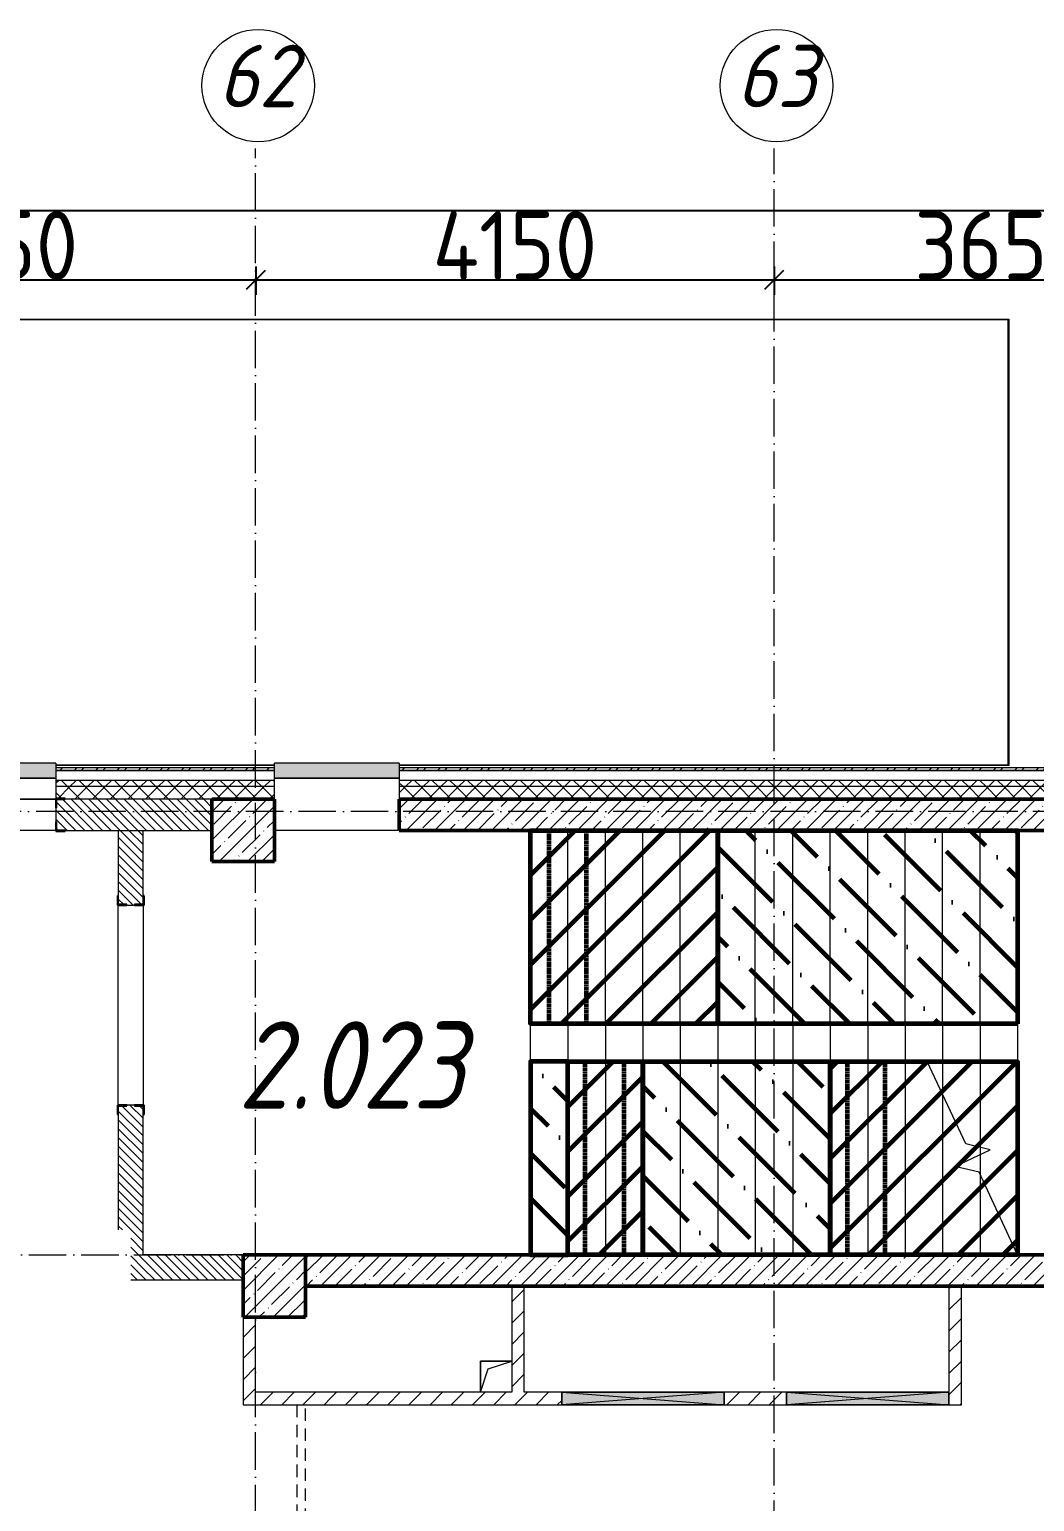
# Model space of a CAD drawing. Header units: millimetres. Extents: x -136833 to 49383, y -8033 to 344618.
# Drawn here: x -39896 to -31848, y 325852 to 337642 of the extents above; entities that cross this region are included whole.
import ezdxf

# ---------------------------------------------------------------- set-up
doc = ezdxf.new("R2010")
doc.units = ezdxf.units.MM
for name, pattern in [('200_ШТРИХ_ш1п0_6_', [160, 100, -60]), ('50_200_ШТРИХ_1Т_ш5_п1_п1_', [700, 500, -100, 0, -100]), ('Штрих', [635, 317.5, -317.5])]:
    doc.linetypes.add(name, pattern=pattern)
for name, color, linetype, lineweight in [('1) Резка', 210, 'Штрих', 60), ('2) Бетон демонтаж', 1, 'Continuous', 60), ('3) бетон монтаж', 5, 'Continuous', 60), ('A-____-____-DIMS', 7, 'Continuous', 9), ('A-DETL-____-OTLN-3', 7, '200_ШТРИХ_ш1п0_6_', 9), ('A-DETL-GENF-OTLN', 7, 'Continuous', 9), ('A-FLOR-____-OTLN', 7, 'Continuous', 9), ('A-GENM-____-MCUT', 7, 'Continuous', 25), ('A-GENM-____-OTLN', 7, 'Continuous', 9), ('A-GENM-____-OTLN-1', 7, 'Continuous', 25), ('A-GLAZ-____-OTLN', 7, 'Continuous', 9), ('A-WALL-____-MCUT', 7, 'Continuous', 13), ('A-WALL-____-MCUT-1', 7, 'Continuous', 9), ('A-WALL-____-MCUT-2', 7, 'Continuous', 50), ('A-WALL-____-OTLN', 7, 'Continuous', 9), ('A-WALL-____-PATT-1', 7, 'Continuous', 9), ('A-WALL-FNSH-MCUT-1', 7, 'Continuous', 9), ('I-WALL-____-OTLN', 7, 'Continuous', 9), ('S-COLS-____-MCUT', 7, 'Continuous', 50), ('S-COLS-____-OTLN', 7, 'Continuous', 9), ('S-GRID-____-IDEN', 7, 'Continuous', 9), ('S-GRID-____-OTLN-1', 7, '50_200_ШТРИХ_1Т_ш5_п1_п1_', 9), ('S-STRS-____-MBND', 7, 'Continuous', 9), ('S-STRS-____-OTLN-1', 7, 'Continuous', 9), ('Марки помещений', 7, 'Continuous', 9)]:
    doc.layers.add(name, color=color, linetype=linetype, lineweight=lineweight)
doc.layers.add('A-GLAZ-____-OTLN-1', color=7, linetype='Continuous', lineweight=9, true_color=0xc0c0c0)
doc.styles.add('ISOCPEUR_I_2', font='isocpeui.ttf', dxfattribs={"width": 0.85, "height": 2.3})
doc.styles.add('ISOCPEUR_I_9', font='isocpeui.ttf', dxfattribs={"width": 0.9, "height": 250})
doc.styles.add('СПДС', font='isocpeur.ttf', dxfattribs={"width": 0.9})
doc.dimstyles.new('ISO-2_5_0_9К_БОЛЬШОЙ_ОСИ', dxfattribs={"dimscale": 304.8, "dimtxt": 248.995294, "dimasz": 0.492126, "dimexe": 0.393701, "dimexo": 0, "dimgap": 0, "dimtad": 1, "dimdec": 0, "dimzin": 0, "dimdsep": 46, "dimtxsty": 'ISOCPEUR_I_9', "dimblk1": 'OBLIQUE', "dimblk2": 'OBLIQUE', "dimsah": 1, "dimcen": 0.09, "dimdle": 0.393701, "dimazin": 0, "dimtfac": 1, "dimtdec": 4, "dimtix": 1, "dimtmove": 0, "dimatfit": 3, "dimfxl": 1, "dimtvp": 1, "dimtolj": 1, "dimtzin": 0, "dimarcsym": 2})
doc.dimstyles.new('ISO-2_5_0_9К_БОЛЬШОЙ_ОСИ_2', dxfattribs={"dimscale": 304.8, "dimtxt": 248.995294, "dimasz": 0.492126, "dimexe": 0.393701, "dimexo": 0, "dimgap": 0, "dimtad": 1, "dimdec": 0, "dimzin": 0, "dimdsep": 46, "dimtxsty": 'ISOCPEUR_I_9', "dimblk1": 'OBLIQUE', "dimblk2": 'OBLIQUE', "dimsah": 1, "dimcen": 0.09, "dimdle": 0.393701, "dimazin": 0, "dimtfac": 1, "dimtdec": 4, "dimtix": 1, "dimtmove": 2, "dimatfit": 3, "dimfxl": 1, "dimtvp": 1, "dimtolj": 1, "dimtzin": 0, "dimarcsym": 2})
pattern_1 = [(135, (-131434.413, 245796.486), (-35.35534, -35.35534), [])]
pattern_2 = [(45, (-131434.41, 245796.49), (-70.71068, 70.71068), []), (135, (-131434.41, 245796.49), (-70.71068, -70.71068), [])]
pattern_3 = [(45, (-131434.41, 245796.49), (-84.85281, 84.85281), [])]
pattern_4 = [(45, (-131434.41, 245796.49), (-114.04925, 114.04925), []), (45, (-131320.36, 245796.49), (-114.04925, 114.04925), [201.612, -40.322, 3.353, -36.97])]

# ---------------------------------------------------------------- blocks, each defined once
blk = doc.blocks.new('BSC_Колонна _Прямоугольная - 500х500-V103-АР1_План отверстий 2 этажа в осях 1-64_Ю-ЯЯ')
at = {"layer": 'S-COLS-____-OTLN'}
h = blk.add_hatch(dxfattribs=at)
h.set_pattern_fill('FP_116', color=256, style=0, pattern_type=2)
h.set_pattern_definition([(135, (85431.04, -93250), (-114.04925, -114.04925), []), (135, (85431.04, -93135.95), (-114.04925, -114.04925), [201.613, -40.323, 3.353, -36.97])])
h.paths.add_polyline_path([(250, 250), (-250, 250), (-250, -250), (250, -250)], flags=0)
at = {"layer": 'S-COLS-____-MCUT'}
for p, q in [((250, 250), (-250, 250)), ((-250, 250), (-250, -250)), ((250, -250), (250, 250)), ((-250, -250), (250, -250))]:
    blk.add_line(p, q, dxfattribs=at)
blk = doc.blocks.new('BSC_Колонна _Прямоугольная - 500х500-V148-АР1_План отверстий 2 этажа в осях 1-64_Ю-ЯЯ')
at = {"layer": 'S-COLS-____-OTLN'}
h = blk.add_hatch(dxfattribs=at)
h.set_pattern_fill('FP_162', color=256, style=0, pattern_type=2)
h.set_pattern_definition([(135, (81781.04, -93500), (-114.04925, -114.04925), []), (135, (81781.04, -93385.95), (-114.04925, -114.04925), [201.613, -40.323, 3.353, -36.97])])
h.paths.add_polyline_path([(250, 250), (-250, 250), (-250, -250), (250, -250)], flags=0)
at = {"layer": 'S-COLS-____-MCUT'}
for p, q in [((250, 250), (-250, 250)), ((-250, 250), (-250, -250)), ((250, -250), (250, 250)), ((-250, -250), (250, -250))]:
    blk.add_line(p, q, dxfattribs=at)
blk = doc.blocks.new('Фахверк_СКБ_Уголок - 250_2700-27497298-АР1_План отверстий 2 этажа в осях 1-64_Ю-ЯЯ')
at = {"layer": 'A-GENM-____-MCUT'}
for p, q in [((200, 181), (125, 181)), ((125, 181), (125, 106)), ((131, 106), (131, 175)), ((131, 175), (200, 175)), ((200, 175), (200, 181)), ((125, 106), (131, 106)), ((131, -6), (125, -6)), ((125, -6), (125, -81)), ((125, -81), (200, -81)), ((131, -75), (131, -6)), ((200, -75), (131, -75)), ((200, -81), (200, -75))]:
    blk.add_line(p, q, dxfattribs=at)
blk = doc.blocks.new('Фахверк_СКБ_Уголок - 200_3960-28268576-АР1_План отверстий 2 этажа в осях 1-64_Ю-ЯЯ')
at = {"layer": 'A-GENM-____-MCUT'}
for p, q in [((200, 156), (125, 156)), ((125, 156), (125, 81)), ((131, 81), (131, 150)), ((131, 150), (200, 150)), ((200, 150), (200, 156)), ((125, 81), (131, 81)), ((131, 19), (125, 19)), ((125, 19), (125, -56)), ((131, -50), (131, 19)), ((125, -56), (200, -56)), ((200, -50), (131, -50)), ((200, -56), (200, -50))]:
    blk.add_line(p, q, dxfattribs=at)
blk = doc.blocks.new('154_Стойка_СКБ_Уголок - СМ-2180_200-28268025-АР1_План отверстий 2 этажа в осях 1-64_Ю-ЯЯ')
at = {"layer": 'A-GENM-____-MCUT'}
for p, q in [((125, 156), (125, 81)), ((200, 156), (125, 156)), ((131, 81), (131, 150)), ((131, 150), (200, 150)), ((200, 150), (200, 156)), ((125, 81), (131, 81)), ((131, 19), (125, 19)), ((125, 19), (125, -56)), ((131, -50), (131, 19)), ((125, -56), (200, -56)), ((200, -50), (131, -50)), ((200, -56), (200, -50))]:
    blk.add_line(p, q, dxfattribs=at)
blk = doc.blocks.new('AR_Отверстие прямоугольное _в плите_ - AR_Отверстие прямоугольное _в плите_-V183-АР1_План отверстий 2 этажа в осях 1-64_Ю-ЯЯ')
at = {"layer": 'A-GENM-____-OTLN'}
for p, q in [((125, 125), (-125, 125)), ((-125, 125), (-125, -125)), ((-63, 63), (125, 125)), ((-125, -125), (-63, 63))]:
    blk.add_line(p, q, dxfattribs=at)
blk = doc.blocks.new('Отлив_СКБ - Отлив витража_120_НВФ-31885689-АР1_План отверстий 2 этажа в осях 1-64_Ю-ЯЯ')
at = {"layer": 'A-GLAZ-____-OTLN-1'}
for points in [[(1800, 2), (1800, 120), (0, 120), (0, 2), (737, 2)], [(1800, 0), (1800, 2), (0, 2), (0, 0), (737, 0)]]:
    blk.add_hatch(color=256, dxfattribs=at).paths.add_polyline_path(points, flags=0)
at = {"layer": 'A-GLAZ-____-OTLN'}
for p, q in [((0, 83), (0, 120)), ((1800, 120), (0, 120)), ((1800, 120), (1800, 83)), ((0, 2), (1800, 2)), ((1800, 0), (0, 0))]:
    blk.add_line(p, q, dxfattribs=at)
blk = doc.blocks.new('Отлив_СКБ - Отлив витража_120_НВФ-31885289-АР1_План отверстий 2 этажа в осях 1-64_Ю-ЯЯ')
at = {"layer": 'A-GLAZ-____-OTLN-1'}
for points in [[(1000, 2), (1000, 120), (0, 120), (0, 2), (162, 2)], [(1000, 0), (1000, 2), (0, 2), (0, 0), (162, 0)]]:
    blk.add_hatch(color=256, dxfattribs=at).paths.add_polyline_path(points, flags=0)
at = {"layer": 'A-GLAZ-____-OTLN'}
for p, q in [((0, 83), (0, 120)), ((1000, 120), (0, 120)), ((1000, 120), (1000, 83)), ((0, 2), (1000, 2)), ((1000, 0), (0, 0))]:
    blk.add_line(p, q, dxfattribs=at)
blk = doc.blocks.new('AR_Отверстие прямоугольное _в стене__БезПР - AR_Отверстие прямоугольное _в стене__БезПР-36824044-АР1_План отверстий 2 этажа в осях 1-64_Ю-ЯЯ')
at = {"layer": 'A-GLAZ-____-OTLN'}
blk.add_hatch(color=256, dxfattribs=at).paths.add_polyline_path([(650, -50), (650, 50), (-650, 50), (-650, -50)], flags=0)
at = {"layer": 'A-DETL-GENF-OTLN'}
for p, q in [((-650, -50), (-650, 50)), ((-650, 50), (650, 50)), ((650, 50), (-650, -50)), ((-650, 50), (650, -50)), ((650, 50), (-650, 50)), ((-650, 50), (-650, -50)), ((650, 50), (650, -50)), ((650, -50), (650, 50)), ((650, -50), (-650, -50)), ((-650, -50), (650, -50))]:
    blk.add_line(p, q, dxfattribs=at)
blk = doc.blocks.new('Ось сетки - Круг_Ø6_00__ISO-2_5_0_9K_-25732049-АР1_План отверстий 3 этажа в осях 1-64_Ю-ЯЯ')
at = {"layer": 'S-GRID-____-IDEN'}
blk.add_circle((0, 0), 3, dxfattribs=at)
blk = doc.blocks.new('_Oblique')
at = {"color": 0, "linetype": 'ByBlock', "lineweight": -2}
blk.add_line((-0.5, -0.5), (0.5, 0.5), dxfattribs=at)
blk = doc.blocks.new('*D2010')
at = {"layer": 'A-____-____-DIMS', "color": 0, "lineweight": -2, "transparency": 16777216}
for p, q in [((372871, 3083), (372871, 2857)), ((377121, 3083), (377121, 2857)), ((372751, 2977), (377241, 2977))]:
    blk.add_line(p, q, dxfattribs=at)
at = {"layer": 'Defpoints', "color": 0, "transparency": 16777216}
for p in [(372871, 3083), (377121, 3083), (377121, 2977)]:
    blk.add_point(p, dxfattribs=at)
at = {"layer": 'A-____-____-DIMS', "color": 0, "lineweight": -2, "transparency": 16777216, "xscale": 150, "yscale": 150, "zscale": 150, "rotation": 180}
blk.add_blockref('_Oblique', (372871, 2977), dxfattribs=at)
at = {"layer": 'A-____-____-DIMS', "color": 0, "lineweight": -2, "transparency": 16777216, "xscale": 150, "yscale": 150, "zscale": 150}
blk.add_blockref('_Oblique', (377121, 2977), dxfattribs=at)
at = {"layer": 'A-____-____-DIMS', "color": 0, "transparency": 16777216, "insert": (374996, 3251), "char_height": 548.6, "attachment_point": 5, "style": 'СПДС'}
blk.add_mtext('\\A1;4250', dxfattribs=at)
blk = doc.blocks.new('*D2011')
at = {"layer": 'A-____-____-DIMS', "color": 0, "lineweight": -2, "transparency": 16777216}
for p, q in [((377121, 3083), (377121, 2857)), ((381271, 3083), (381271, 2857)), ((377001, 2977), (381391, 2977))]:
    blk.add_line(p, q, dxfattribs=at)
at = {"layer": 'Defpoints', "color": 0, "transparency": 16777216}
for p in [(377121, 3083), (381271, 3083), (381271, 2977)]:
    blk.add_point(p, dxfattribs=at)
at = {"layer": 'A-____-____-DIMS', "color": 0, "lineweight": -2, "transparency": 16777216, "xscale": 150, "yscale": 150, "zscale": 150, "rotation": 180}
blk.add_blockref('_Oblique', (377121, 2977), dxfattribs=at)
at = {"layer": 'A-____-____-DIMS', "color": 0, "lineweight": -2, "transparency": 16777216, "xscale": 150, "yscale": 150, "zscale": 150}
blk.add_blockref('_Oblique', (381271, 2977), dxfattribs=at)
at = {"layer": 'A-____-____-DIMS', "color": 0, "transparency": 16777216, "insert": (379196, 3251), "char_height": 548.6, "attachment_point": 5, "style": 'СПДС'}
blk.add_mtext('\\A1;4150', dxfattribs=at)
blk = doc.blocks.new('*D2012')
at = {"layer": 'A-____-____-DIMS', "color": 0, "lineweight": -2, "transparency": 16777216}
for p, q in [((381271, 3083), (381271, 2857)), ((384921, 3083), (384921, 2857)), ((381151, 2977), (385041, 2977))]:
    blk.add_line(p, q, dxfattribs=at)
at = {"layer": 'Defpoints', "color": 0, "transparency": 16777216}
for p in [(381271, 3083), (384921, 3083), (384921, 2977)]:
    blk.add_point(p, dxfattribs=at)
at = {"layer": 'A-____-____-DIMS', "color": 0, "lineweight": -2, "transparency": 16777216, "xscale": 150, "yscale": 150, "zscale": 150, "rotation": 180}
blk.add_blockref('_Oblique', (381271, 2977), dxfattribs=at)
at = {"layer": 'A-____-____-DIMS', "color": 0, "lineweight": -2, "transparency": 16777216, "xscale": 150, "yscale": 150, "zscale": 150}
blk.add_blockref('_Oblique', (384921, 2977), dxfattribs=at)
at = {"layer": 'A-____-____-DIMS', "color": 0, "transparency": 16777216, "insert": (383096, 3251), "char_height": 548.6, "attachment_point": 5, "style": 'СПДС'}
blk.add_mtext('\\A1;3650', dxfattribs=at)
blk = doc.blocks.new('*D2013')
at = {"layer": 'A-____-____-DIMS', "color": 0, "lineweight": -2, "transparency": 16777216}
for p, q in [((281421, 3635), (281421, 3409)), ((384921, 3635), (384921, 3409)), ((281301, 3529), (332155, 3529)), ((385041, 3529), (334032, 3529))]:
    blk.add_line(p, q, dxfattribs=at)
at = {"layer": 'Defpoints', "color": 0, "transparency": 16777216}
for p in [(281421, 3635), (384921, 3635), (384921, 3529)]:
    blk.add_point(p, dxfattribs=at)
at = {"layer": 'A-____-____-DIMS', "color": 0, "lineweight": -2, "transparency": 16777216, "xscale": 150, "yscale": 150, "zscale": 150, "rotation": 180}
blk.add_blockref('_Oblique', (281421, 3529), dxfattribs=at)
at = {"layer": 'A-____-____-DIMS', "color": 0, "lineweight": -2, "transparency": 16777216, "xscale": 150, "yscale": 150, "zscale": 150}
blk.add_blockref('_Oblique', (384921, 3529), dxfattribs=at)
at = {"layer": 'A-____-____-DIMS', "color": 0, "transparency": 16777216, "insert": (332155, 4055), "char_height": 548.6, "attachment_point": 1, "line_spacing_factor": 1.149209, "style": 'СПДС'}
blk.add_mtext('\\A1;103500', dxfattribs=at)
blk = doc.blocks.new('3эт')
at = {"layer": 'S-GRID-____-OTLN-1', "color": 251, "ltscale": 0.6, "true_color": 0x636466}
for p, q in [((377120.7, -46882.4), (377120.7, 4029.4)), ((381270.7, -37346.8), (381270.7, 4029.4)), ((387845.1, -1282.4), (279101.9, -1282.4)), ((279101.9, -4832.4), (387845.1, -4832.4))]:
    blk.add_line(p, q, dxfattribs=at)
at = {"layer": 'S-GRID-____-IDEN', "xscale": 150, "yscale": 150, "zscale": 99.99999999999993}
for p in [(377140.6, 4531.9), (381290.6, 4531.9)]:
    blk.add_blockref('Ось сетки - Круг_Ø6_00__ISO-2_5_0_9K_-25732049-АР1_План отверстий 3 этажа в осях 1-64_Ю-ЯЯ', p, dxfattribs=at)
at = {"layer": 'S-GRID-____-IDEN', "char_height": 500, "width": 404.05, "attachment_point": 1, "style": 'ISOCPEUR_I_9'}
for s, insert in [('62', (376818.6, 4859.2)), ('63', (380968.6, 4859.2))]:
    blk.add_mtext(s, dxfattribs=dict(at, insert=insert))
at = {"layer": 'A-____-____-DIMS'}
dim = blk.add_linear_dim(base=(384920.7, 3529.2), p1=(281420.7, 3635.3), p2=(384920.7, 3635.3), dimstyle='ISO-2_5_0_9К_БОЛЬШОЙ_ОСИ_2', override={"dimtxt": 1.8, "dimpost": '<>', "dimtxsty": 'СПДС', "dimfxl": 103500}, dxfattribs=at)
dim.commit()
dim.dimension.update_dxf_attribs({"geometry": '*D2013', "text_midpoint": (333093.6, 3689.2), "dimtype": 160})
for base, p1, p2, override, picture, middle in [((377120.7, 2977), (372870.7, 3083.1), (377120.7, 3083.1), {"dimtxt": 1.8, "dimpost": '<>', "dimtxsty": 'СПДС', "dimfxl": 4250}, '*D2010', (374995.7, 3251.3)), ((381270.7, 2977), (377120.7, 3083.1), (381270.7, 3083.1), {"dimtxt": 1.8, "dimpost": '<>', "dimtxsty": 'СПДС', "dimfxl": 4150}, '*D2011', (379195.7, 3251.3)), ((384920.7, 2977), (381270.7, 3083.1), (384920.7, 3083.1), {"dimtxt": 1.8, "dimpost": '<>', "dimtxsty": 'СПДС', "dimfxl": 3650}, '*D2012', (383095.7, 3251.3))]:
    dim = blk.add_linear_dim(base=base, p1=p1, p2=p2, dimstyle='ISO-2_5_0_9К_БОЛЬШОЙ_ОСИ', override=override, dxfattribs=at)
    dim.commit()
    dim.dimension.update_dxf_attribs({"geometry": picture, "text_midpoint": middle})

msp = doc.modelspace()

# ---------------------------------------------------------------- hatches: boundary and pattern name
at = {"layer": '2) Бетон демонтаж'}
h = msp.add_hatch(dxfattribs=at)
h.set_pattern_fill('ANSI31', color=256, scale=80)
h.paths.add_polyline_path([(-34384.4, 329677.2), (-35884.4, 329677.2), (-35884.4, 331227.2), (-34384.4, 331227.2)])
h = msp.add_hatch(dxfattribs=at)
h.set_pattern_fill('ANSI31', color=256, scale=80)
h.paths.add_polyline_path([(-35584.4, 329377.5), (-34984.4, 329377.5), (-34984.4, 327827.5), (-35584.4, 327827.5)])
h = msp.add_hatch(dxfattribs=at)
h.set_pattern_fill('ANSI31', color=256, scale=80)
h.paths.add_polyline_path([(-31984.4, 327827.5), (-33484.4, 327827.5), (-33484.4, 329377.5), (-31984.4, 329377.5)])
at = {"layer": '3) бетон монтаж'}
h = msp.add_hatch(dxfattribs=at)
h.set_pattern_fill('ANSI36', color=256, scale=80, angle=90)
h.paths.add_polyline_path([(-31984.4, 329677.2), (-34384.4, 329677.2), (-34384.4, 331227.2), (-31984.4, 331227.2)])
h = msp.add_hatch(dxfattribs=at)
h.set_pattern_fill('ANSI36', color=256, scale=80, angle=90)
h.paths.add_polyline_path([(-35584.4, 329377.5), (-35884.4, 329377.5), (-35884.4, 327827.5), (-35584.4, 327827.5)])
h = msp.add_hatch(dxfattribs=at)
h.set_pattern_fill('ANSI36', color=256, scale=80, angle=90)
h.paths.add_polyline_path([(-34984.4, 329377.5), (-33484.4, 329377.5), (-33484.4, 327827.5), (-34984.4, 327827.5)])
at = {"layer": 'A-WALL-____-PATT-1'}
h = msp.add_hatch(dxfattribs=at)
h.set_pattern_fill('FP_3', color=256, style=0, pattern_type=2)
h.set_pattern_definition([(45, (-131434.41, 245796.49), (-85.53659, 85.53659), []), (45, (-131377.39, 245796.49), (-85.53659, 85.53659), [])])
h.paths.add_polyline_path([(-29954.4, 331707.5), (-29934.4, 331707.5), (-29934.4, 331727.5), (-36934.4, 331727.5), (-36934.4, 331707.5), (-32469.6, 331707.5)], flags=0)
h.paths.add_polyline_path([(-37934.4, 331707.5), (-37934.4, 331727.5), (-39684.4, 331727.5), (-39684.4, 331707.5), (-39539.6, 331707.5)], flags=0)
h.paths.add_polyline_path([(-42190.8, 331707.5), (-41484.4, 331707.5), (-41484.4, 331727.5), (-42424.4, 331727.5), (-42424.4, 331707.5)], flags=0)
h = msp.add_hatch(dxfattribs=at)
h.set_pattern_fill('FP_1', color=256, style=0, pattern_type=2)
h.set_pattern_definition(pattern_2)
h.paths.add_polyline_path([(-30084.4, 331577.5), (-30034.4, 331577.5), (-30034.4, 331627.5), (-36934.4, 331627.5), (-36934.4, 331577.5), (-32469.6, 331577.5)], flags=0)
h.paths.add_polyline_path([(-42190.8, 331577.5), (-41484.4, 331577.5), (-41484.4, 331627.5), (-42684.4, 331627.5), (-42684.4, 331577.5)], flags=0)
h.paths.add_polyline_path([(-39684.4, 331577.5), (-37934.4, 331577.5), (-37934.4, 331627.5), (-39684.4, 331627.5)], flags=0)
h.paths.add_polyline_path([(-44484.4, 331577.5), (-44484.4, 331627.5), (-45609.4, 331627.5), (-45609.4, 331577.5), (-44842.1, 331577.5)], flags=0)
h.paths.add_polyline_path([(-47409.4, 331577.5), (-47409.4, 331627.5), (-48534.4, 331627.5), (-48534.4, 331577.5), (-47493.3, 331577.5)], flags=0)
h.paths.add_polyline_path([(-54384.4, 331577.5), (-53184.4, 331577.5), (-53184.4, 331627.5), (-54384.4, 331627.5)], flags=0)
h.paths.add_polyline_path([(-56184.4, 331577.5), (-56184.4, 331627.5), (-59734.4, 331627.5), (-59734.4, 331577.5), (-57214.6, 331577.5)], flags=0)
h.paths.add_polyline_path([(-61534.4, 331577.5), (-61534.4, 331627.5), (-62734.4, 331627.5), (-62734.4, 331577.5)], flags=0)
h.paths.add_polyline_path([(-64534.4, 331577.5), (-64534.4, 331627.5), (-65734.4, 331627.5), (-65734.4, 331577.5)], flags=0)
h.paths.add_polyline_path([(-67534.4, 331577.5), (-67534.4, 331627.5), (-68784.4, 331627.5), (-68784.4, 331577.5), (-67819.6, 331577.5)], flags=0)
h.paths.add_polyline_path([(-71354.6, 331577.5), (-70584.4, 331577.5), (-70584.4, 331627.5), (-71784.4, 331627.5), (-71784.4, 331577.5)], flags=0)
h.paths.add_polyline_path([(-73584.4, 331577.5), (-73584.4, 331627.5), (-74784.4, 331627.5), (-74784.4, 331577.5), (-74005.8, 331577.5)], flags=0)
h.paths.add_polyline_path([(-76584.4, 331577.5), (-76584.4, 331627.5), (-77784.4, 331627.5), (-77784.4, 331577.5)], flags=0)
h.paths.add_polyline_path([(-80192.1, 331577.5), (-79584.4, 331577.5), (-79584.4, 331627.5), (-81234.4, 331627.5), (-81234.4, 331577.5), (-81075.8, 331577.5)], flags=0)
h = msp.add_hatch(dxfattribs=at)
h.set_pattern_fill('FP_1', color=256, style=0, pattern_type=2)
h.set_pattern_definition(pattern_2)
h.paths.add_polyline_path([(-30184.4, 331477.5), (-30084.4, 331477.5), (-30084.4, 331577.5), (-36934.4, 331577.5), (-36934.4, 331477.5), (-32469.6, 331477.5)], flags=0)
h.paths.add_polyline_path([(-38434.4, 331477.5), (-37934.4, 331477.5), (-37934.4, 331577.5), (-39684.4, 331577.5), (-39684.4, 331483.5), (-39609.4, 331483.5), (-39609.4, 331477.5), (-39539.6, 331477.5)], flags=0)
h.paths.add_polyline_path([(-42190.8, 331477.5), (-41559.4, 331477.5), (-41559.4, 331483.5), (-41484.4, 331483.5), (-41484.4, 331577.5), (-42684.4, 331577.5), (-42684.4, 331477.5)], flags=0)
h.paths.add_polyline_path([(-44842.1, 331477.5), (-44559.4, 331477.5), (-44559.4, 331483.5), (-44484.4, 331483.5), (-44484.4, 331577.5), (-45609.4, 331577.5), (-45609.4, 331483.5), (-45534.4, 331483.5), (-45534.4, 331477.5)], flags=0)
h.paths.add_polyline_path([(-47493.3, 331477.5), (-47484.4, 331477.5), (-47484.4, 331483.5), (-47409.4, 331483.5), (-47409.4, 331577.5), (-48534.4, 331577.5), (-48534.4, 331477.5), (-48034.4, 331477.5)], flags=0)
h.paths.add_polyline_path([(-53934.4, 331477.5), (-53259.4, 331477.5), (-53259.4, 331483.5), (-53184.4, 331483.5), (-53184.4, 331577.5), (-54384.4, 331577.5), (-54384.4, 331483.5), (-54309.4, 331483.5), (-54309.4, 331477.5)], flags=0)
h.paths.add_polyline_path([(-56184.4, 331477.5), (-56184.4, 331577.5), (-59734.4, 331577.5), (-59734.4, 331483.5), (-59659.4, 331483.5), (-59659.4, 331477.5), (-56684.4, 331477.5)], flags=0)
h.paths.add_polyline_path([(-62734.4, 331477.5), (-61609.4, 331477.5), (-61609.4, 331483.5), (-61534.4, 331483.5), (-61534.4, 331577.5), (-62734.4, 331577.5)], flags=0)
h.paths.add_polyline_path([(-65659.4, 331477.5), (-64609.4, 331477.5), (-64609.4, 331483.5), (-64534.4, 331483.5), (-64534.4, 331577.5), (-65734.4, 331577.5), (-65734.4, 331483.5), (-65659.4, 331483.5)], flags=0)
h.paths.add_polyline_path([(-67609.4, 331477.5), (-67609.4, 331483.5), (-67534.4, 331483.5), (-67534.4, 331577.5), (-68784.4, 331577.5), (-68784.4, 331483.5), (-68709.4, 331483.5), (-68709.4, 331477.5), (-67819.6, 331477.5)], flags=0)
h.paths.add_polyline_path([(-70659.4, 331477.5), (-70659.4, 331483.5), (-70584.4, 331483.5), (-70584.4, 331577.5), (-71784.4, 331577.5), (-71784.4, 331483.5), (-71709.4, 331483.5), (-71709.4, 331477.5), (-71354.6, 331477.5)], flags=0)
h.paths.add_polyline_path([(-73659.4, 331477.5), (-73659.4, 331483.5), (-73584.4, 331483.5), (-73584.4, 331577.5), (-74784.4, 331577.5), (-74784.4, 331483.5), (-74709.4, 331483.5), (-74709.4, 331477.5), (-74005.8, 331477.5)], flags=0)
h.paths.add_polyline_path([(-77709.4, 331477.5), (-76659.4, 331477.5), (-76659.4, 331483.5), (-76584.4, 331483.5), (-76584.4, 331577.5), (-77784.4, 331577.5), (-77784.4, 331483.5), (-77709.4, 331483.5)], flags=0)
h.paths.add_polyline_path([(-79659.4, 331477.5), (-79659.4, 331483.5), (-79584.4, 331483.5), (-79584.4, 331577.5), (-81234.4, 331577.5), (-81234.4, 331477.5), (-80192.1, 331477.5)], flags=0)
h = msp.add_hatch(dxfattribs=at)
h.set_pattern_fill('FP_6', color=256, style=0, pattern_type=2)
h.set_pattern_definition(pattern_1)
h.paths.add_polyline_path([(-39678.4, 331227.5), (-38434.4, 331227.5), (-38434.4, 331477.5), (-39678.4, 331477.5), (-39678.4, 331408.5), (-39684.4, 331408.5), (-39684.4, 331296.5), (-39678.4, 331296.5), (-39678.4, 331228.7)], flags=0)
h.paths.add_polyline_path([(-41490.4, 331227.5), (-41490.4, 331296.5), (-41484.4, 331296.5), (-41484.4, 331408.5), (-41490.4, 331408.5), (-41490.4, 331477.5), (-42184.4, 331477.5), (-42184.4, 331227.5), (-41559.4, 331227.5)], flags=0)
h = msp.add_hatch(dxfattribs=at)
h.set_pattern_fill('FP_13', color=256, style=0, pattern_type=2)
h.set_pattern_definition(pattern_4)
h.paths.add_polyline_path([(-30184.4, 331227.5), (-30184.4, 331477.5), (-36934.4, 331477.5), (-36934.4, 331227.5), (-32469.6, 331227.5)], flags=0)
h = msp.add_hatch(dxfattribs=at)
h.set_pattern_fill('FP_6', color=256, style=0, pattern_type=2)
h.set_pattern_definition(pattern_1)
h.paths.add_polyline_path([(-38984.4, 327627.5), (-38984.4, 329021.5), (-39053.4, 329021.5), (-39053.4, 329027.5), (-39115.4, 329027.5), (-39115.4, 329021.5), (-39184.4, 329021.5), (-39184.4, 328027.5), (-39084.4, 328027.5), (-39084.4, 327627.5)], flags=0)
h.paths.add_polyline_path([(-39053.4, 330627.5), (-39053.4, 330633.5), (-38984.4, 330633.5), (-38984.4, 331227.5), (-39184.4, 331227.5), (-39184.4, 330633.5), (-39115.4, 330633.5), (-39115.4, 330627.5)], flags=0)
h = msp.add_hatch(dxfattribs=at)
h.set_pattern_fill('FP_6', color=256, style=0, pattern_type=2)
h.set_pattern_definition(pattern_1)
h.paths.add_polyline_path([(-38184.4, 327627.5), (-38184.4, 327827.5), (-38984.4, 327827.5), (-38984.4, 327627.5)], flags=0)
h = msp.add_hatch(dxfattribs=at)
h.set_pattern_fill('FP_13', color=256, style=0, pattern_type=2)
h.set_pattern_definition(pattern_4)
h.paths.add_polyline_path([(-30684.4, 327577.5), (-30684.4, 327827.5), (-37684.4, 327827.5), (-37684.4, 327577.5), (-30702.1, 327577.5)], flags=0)
h = msp.add_hatch(dxfattribs=at)
h.set_pattern_fill('FP_4', color=256, style=0, pattern_type=2)
h.set_pattern_definition(pattern_3)
h.paths.add_polyline_path([(-36034.4, 326727.5), (-35934.4, 326727.5), (-35934.4, 327577.5), (-36034.4, 327577.5)], flags=0)
h = msp.add_hatch(dxfattribs=at)
h.set_pattern_fill('FP_4', color=256, style=0, pattern_type=2)
h.set_pattern_definition(pattern_3)
h.paths.add_polyline_path([(-32469.6, 326627.5), (-32434.4, 326627.5), (-32434.4, 327577.2), (-32534.4, 327577.2), (-32534.4, 326627.5)], flags=0)
h = msp.add_hatch(dxfattribs=at)
h.set_pattern_fill('FP_4', color=256, style=0, pattern_type=2)
h.set_pattern_definition(pattern_3)
h.paths.add_polyline_path([(-38084.4, 326727.5), (-38084.4, 327327.5), (-38184.4, 327327.5), (-38184.4, 326727.5)], flags=0)
h = msp.add_hatch(dxfattribs=at)
h.set_pattern_fill('FP_4', color=256, style=0, pattern_type=2)
h.set_pattern_definition(pattern_3)
h.paths.add_polyline_path([(-37484.4, 326627.5), (-37484.4, 326727.5), (-38184.4, 326727.5), (-38184.4, 326627.5)], flags=0)
h = msp.add_hatch(dxfattribs=at)
h.set_pattern_fill('FP_4', color=256, style=0, pattern_type=2)
h.set_pattern_definition(pattern_3)
h.paths.add_polyline_path([(-37484.4, 326627.5), (-35634.4, 326627.5), (-35634.4, 326727.5), (-37484.4, 326727.5)], flags=0)
h.paths.add_polyline_path([(-33834.4, 326627.5), (-33834.4, 326727.5), (-34334.4, 326727.5), (-34334.4, 326627.5), (-34237.1, 326627.5)], flags=0)

# ---------------------------------------------------------------- linework, layer by layer
at = {"layer": '1) Резка', "ltscale": 0.01}
for points in [[(-35734.4, 329677.2), (-35734.4, 331227.2)], [(-35434.4, 329677.2), (-35434.4, 331227.2)], [(-35445, 327827.5), (-35445, 329377.5)], [(-35134.7, 327827.5), (-35134.7, 329377.5)], [(-33346.4, 327827.5), (-33346.4, 329377.5)], [(-33043.3, 327827.5), (-33043.3, 329377.5)]]:
    msp.add_lwpolyline(points, dxfattribs=at)
at = {"layer": '2) Бетон демонтаж'}
for points in [[(-34384.4, 329677.2), (-35884.4, 329677.2), (-35884.4, 331227.2), (-34384.4, 331227.2)], [(-35584.4, 329377.5), (-34984.4, 329377.5), (-34984.4, 327827.5), (-35584.4, 327827.5)], [(-31984.4, 327827.5), (-33484.4, 327827.5), (-33484.4, 329377.5), (-31984.4, 329377.5)]]:
    msp.add_lwpolyline(points, close=True, dxfattribs=at)
at = {"layer": '3) бетон монтаж'}
for points in [[(-31984.4, 329677.2), (-34384.4, 329677.2), (-34384.4, 331227.2), (-31984.4, 331227.2)], [(-35584.4, 329377.5), (-35884.4, 329377.5), (-35884.4, 327827.5), (-35584.4, 327827.5)], [(-34984.4, 329377.5), (-33484.4, 329377.5), (-33484.4, 327827.5), (-34984.4, 327827.5)]]:
    msp.add_lwpolyline(points, close=True, dxfattribs=at)
at = {"layer": 'A-DETL-____-OTLN-3'}
for p, q in [((-37754.4, 326627.5), (-37754.4, 325377.5)), ((-37684.4, 325377.5), (-37684.4, 326627.5))]:
    msp.add_line(p, q, dxfattribs=at)
at = {"layer": 'A-FLOR-____-OTLN'}
for p, q in [((-35884.4, 329377.5), (-35884.4, 331227.5)), ((-36284.4, 326977.5), (-36034.4, 326977.5)), ((-36284.4, 326727.5), (-36284.4, 326977.5))]:
    msp.add_line(p, q, dxfattribs=at)
at = {"layer": 'A-WALL-____-MCUT'}
for p, q in [((-37934.4, 331707.5), (-39684.4, 331707.5)), ((-39684.4, 331707.5), (-39684.4, 331483.5)), ((-37934.4, 331477.5), (-37934.4, 331707.5)), ((-29954.4, 331707.5), (-36934.4, 331707.5)), ((-36934.4, 331707.5), (-36934.4, 331477.5)), ((-39684.4, 331408.5), (-39684.4, 331296.5)), ((-39609.4, 331227.5), (-38434.4, 331227.5)), ((-39184.4, 331227.5), (-39184.4, 330702.5)), ((-38984.4, 330702.5), (-38984.4, 331227.5)), ((-39115.4, 330627.5), (-39053.4, 330627.5)), ((-39184.4, 328952.5), (-39184.4, 328027.5)), ((-39053.4, 329027.5), (-39115.4, 329027.5)), ((-38984.4, 327827.5), (-38984.4, 328952.5)), ((-38184.4, 327827.5), (-38984.4, 327827.5)), ((-39084.4, 327627.5), (-38184.4, 327627.5))]:
    msp.add_line(p, q, dxfattribs=at)
at = {"layer": 'A-WALL-____-MCUT-1'}
for p, q in [((-37934.4, 331627.5), (-39684.4, 331627.5)), ((-37934.4, 331577.5), (-39684.4, 331577.5)), ((-30034.4, 331627.5), (-36934.4, 331627.5)), ((-30084.4, 331577.5), (-36934.4, 331577.5)), ((-38434.4, 331477.5), (-39609.4, 331477.5))]:
    msp.add_line(p, q, dxfattribs=at)
at = {"layer": 'A-WALL-____-MCUT-2'}
for p, q in [((-36934.4, 331477.5), (-30184.4, 331477.5)), ((-36934.4, 331477.5), (-36934.4, 331227.5)), ((-30184.4, 331227.5), (-36934.4, 331227.5)), ((-30684.4, 327827.5), (-37684.4, 327827.5)), ((-37684.4, 327577.5), (-30684.4, 327577.5))]:
    msp.add_line(p, q, dxfattribs=at)
at = {"layer": 'A-WALL-____-OTLN'}
for p, q in [((-39684.4, 331477.5), (-41484.4, 331477.5)), ((-41484.4, 331477.5), (-39684.4, 331477.5)), ((-39684.4, 331227.5), (-41484.4, 331227.5)), ((-36934.4, 331227.5), (-37934.4, 331227.5))]:
    msp.add_line(p, q, dxfattribs=at)
at = {"layer": 'A-WALL-FNSH-MCUT-1'}
for p, q in [((-37934.4, 331727.5), (-39684.4, 331727.5)), ((-39684.4, 331727.5), (-39684.4, 331707.5)), ((-39684.4, 331707.5), (-37934.4, 331707.5)), ((-37934.4, 331707.5), (-37934.4, 331727.5)), ((-29934.4, 331727.5), (-36934.4, 331727.5)), ((-36934.4, 331727.5), (-36934.4, 331707.5)), ((-36934.4, 331707.5), (-29954.4, 331707.5)), ((-36034.4, 327577.5), (-36034.4, 326727.5)), ((-35934.4, 326727.5), (-35934.4, 327577.5)), ((-32534.4, 327577.2), (-32534.4, 326727.5)), ((-32434.4, 327577.2), (-32534.4, 327577.2)), ((-32434.4, 326627.5), (-32434.4, 327577.2)), ((-38184.4, 327327.5), (-38184.4, 326627.5)), ((-38084.4, 326727.5), (-38084.4, 327327.5)), ((-36034.4, 326727.5), (-38084.4, 326727.5)), ((-35634.4, 326727.5), (-35934.4, 326727.5)), ((-33834.4, 326727.5), (-34334.4, 326727.5)), ((-38184.4, 326627.5), (-35634.4, 326627.5)), ((-34334.4, 326627.5), (-33834.4, 326627.5)), ((-32534.4, 326627.5), (-32434.4, 326627.5))]:
    msp.add_line(p, q, dxfattribs=at)
at = {"layer": 'I-WALL-____-OTLN'}
for p, q in [((-44504.1, 335321.2), (-32053.1, 335321.2)), ((-32059.1, 335315.2), (-44504.1, 335315.2)), ((-32059.1, 331746.5), (-32059.1, 335321.2)), ((-32053.1, 335321.2), (-32053.1, 331746.5)), ((-39684.4, 331752.5), (-37934.4, 331752.5)), ((-37934.4, 331746.5), (-39684.4, 331746.5)), ((-36934.4, 331752.5), (-32059.1, 331752.5)), ((-32053.1, 331746.5), (-36934.4, 331746.5)), ((-39184.4, 329027.5), (-39184.4, 330627.5)), ((-38984.4, 330627.5), (-38984.4, 329027.5))]:
    msp.add_line(p, q, dxfattribs=at)
at = {"layer": 'S-STRS-____-MBND'}
for p, q in [((-32398.6, 328715.8), (-32707.2, 329377.5)), ((-32204.2, 328668.6), (-32398.6, 328715.8)), ((-32487.4, 328536.5), (-32204.2, 328668.6)), ((-32293, 328489.2), (-32487.4, 328536.5)), ((-31984.4, 327827.5), (-32293, 328489.2))]:
    msp.add_line(p, q, dxfattribs=at)
at = {"layer": 'S-STRS-____-OTLN-1'}
for p, q in [((-35884.4, 329677.2), (-35884.4, 331227.2)), ((-35584.4, 331227.2), (-35884.4, 331227.2)), ((-35284.4, 331227.2), (-35584.4, 331227.2)), ((-35584.4, 329677.2), (-35584.4, 331227.2)), ((-35584.4, 329677.2), (-35584.4, 331227.2)), ((-34984.4, 331227.2), (-35284.4, 331227.2)), ((-35284.4, 329677.2), (-35284.4, 331227.2)), ((-35284.4, 329677.2), (-35284.4, 331227.2)), ((-34684.4, 331227.2), (-34984.4, 331227.2)), ((-34984.4, 329677.2), (-34984.4, 331227.2)), ((-34984.4, 329677.2), (-34984.4, 331227.2)), ((-34384.4, 331227.2), (-34684.4, 331227.2)), ((-34684.4, 329677.2), (-34684.4, 331227.2)), ((-34684.4, 329677.2), (-34684.4, 331227.2)), ((-34084.4, 331227.2), (-34384.4, 331227.2)), ((-34384.4, 329677.2), (-34384.4, 331227.2)), ((-34384.4, 329677.2), (-34384.4, 331227.2)), ((-33784.4, 331227.2), (-34084.4, 331227.2)), ((-34084.4, 329677.2), (-34084.4, 331227.2)), ((-34084.4, 329677.2), (-34084.4, 331227.2)), ((-33484.4, 331227.2), (-33784.4, 331227.2)), ((-33784.4, 329677.2), (-33784.4, 331227.2)), ((-33784.4, 329677.2), (-33784.4, 331227.2)), ((-33184.4, 331227.2), (-33484.4, 331227.2)), ((-33484.4, 329677.2), (-33484.4, 331227.2)), ((-33484.4, 329677.2), (-33484.4, 331227.2)), ((-32884.4, 331227.2), (-33184.4, 331227.2)), ((-33184.4, 329677.2), (-33184.4, 331227.2)), ((-33184.4, 329677.2), (-33184.4, 331227.2)), ((-32584.4, 331227.2), (-32884.4, 331227.2)), ((-32884.4, 329677.2), (-32884.4, 331227.2)), ((-32884.4, 329677.2), (-32884.4, 331227.2)), ((-32284.4, 331227.2), (-32584.4, 331227.2)), ((-32584.4, 329677.2), (-32584.4, 331227.2)), ((-32584.4, 329677.2), (-32584.4, 331227.2)), ((-31984.4, 331227.2), (-32284.4, 331227.2)), ((-32284.4, 329677.2), (-32284.4, 331227.2)), ((-32284.4, 329677.2), (-32284.4, 331227.2)), ((-30434.4, 331227.2), (-31984.4, 331227.2)), ((-31984.4, 329677.2), (-31984.4, 331227.2)), ((-31984.4, 329677.2), (-31984.4, 331227.2)), ((-35584.4, 329677.2), (-35884.4, 329677.2)), ((-35284.4, 329677.2), (-35584.4, 329677.2)), ((-35584.4, 329677.2), (-35584.4, 329377.5)), ((-35584.4, 329677.2), (-35584.4, 329377.5)), ((-34984.4, 329677.2), (-35284.4, 329677.2)), ((-35284.4, 329677.2), (-35284.4, 329377.5)), ((-35284.4, 329677.2), (-35284.4, 329377.5)), ((-34684.4, 329677.2), (-34984.4, 329677.2)), ((-34984.4, 329677.2), (-34984.4, 329377.5)), ((-34984.4, 329677.2), (-34984.4, 329377.5)), ((-34384.4, 329677.2), (-34684.4, 329677.2)), ((-34684.4, 329677.2), (-34684.4, 329377.5)), ((-34684.4, 329677.2), (-34684.4, 329377.5)), ((-34084.4, 329677.2), (-34384.4, 329677.2)), ((-34384.4, 329677.2), (-34384.4, 329377.5)), ((-34384.4, 329677.2), (-34384.4, 329377.5)), ((-33784.4, 329677.2), (-34084.4, 329677.2)), ((-34084.4, 329677.2), (-34084.4, 329377.5)), ((-34084.4, 329677.2), (-34084.4, 329377.5)), ((-33484.4, 329677.2), (-33784.4, 329677.2)), ((-33784.4, 329677.2), (-33784.4, 329377.5)), ((-33784.4, 329677.2), (-33784.4, 329377.5)), ((-33184.4, 329677.2), (-33484.4, 329677.2)), ((-33484.4, 329677.2), (-33484.4, 329377.5)), ((-33484.4, 329677.2), (-33484.4, 329377.5)), ((-32884.4, 329677.2), (-33184.4, 329677.2)), ((-33184.4, 329677.2), (-33184.4, 329377.5)), ((-33184.4, 329677.2), (-33184.4, 329377.5)), ((-32584.4, 329677.2), (-32884.4, 329677.2)), ((-32884.4, 329677.2), (-32884.4, 329377.5)), ((-32884.4, 329677.2), (-32884.4, 329377.5)), ((-32284.4, 329677.2), (-32584.4, 329677.2)), ((-32584.4, 329677.2), (-32584.4, 329114.2)), ((-32584.4, 329677.2), (-32584.4, 329114.2)), ((-31984.4, 329677.2), (-32284.4, 329677.2)), ((-32284.4, 329677.2), (-32284.4, 328688.1)), ((-32284.4, 329677.2), (-32284.4, 328688.1)), ((-31984.4, 329677.2), (-31984.4, 327827.5)), ((-31984.4, 329677.2), (-31984.4, 327827.5)), ((-35884.4, 329377.5), (-35884.4, 327827.5)), ((-35884.4, 329377.5), (-35584.4, 329377.5)), ((-35884.4, 329377.5), (-35884.4, 327827.5)), ((-35584.4, 329377.5), (-35284.4, 329377.5)), ((-35584.4, 329377.5), (-35584.4, 327827.5)), ((-35584.4, 329377.5), (-35584.4, 327827.5)), ((-35284.4, 329377.5), (-34984.4, 329377.5)), ((-35284.4, 329377.5), (-35284.4, 327827.5)), ((-35284.4, 329377.5), (-35284.4, 327827.5)), ((-34984.4, 329377.5), (-34684.4, 329377.5)), ((-34984.4, 329377.5), (-34984.4, 327827.5)), ((-34984.4, 329377.5), (-34984.4, 327827.5)), ((-34684.4, 329377.5), (-34384.4, 329377.5)), ((-34684.4, 329377.5), (-34684.4, 327827.5)), ((-34684.4, 329377.5), (-34684.4, 327827.5)), ((-34384.4, 329377.5), (-34084.4, 329377.5)), ((-34384.4, 329377.5), (-34384.4, 327827.5)), ((-34384.4, 329377.5), (-34384.4, 327827.5)), ((-34084.4, 329377.5), (-33784.4, 329377.5)), ((-34084.4, 329377.5), (-34084.4, 327827.5)), ((-34084.4, 329377.5), (-34084.4, 327827.5)), ((-33784.4, 329377.5), (-33484.4, 329377.5)), ((-33784.4, 329377.5), (-33784.4, 327827.5)), ((-33784.4, 329377.5), (-33784.4, 327827.5)), ((-33484.4, 329377.5), (-33184.4, 329377.5)), ((-33484.4, 329377.5), (-33484.4, 327827.5)), ((-33484.4, 329377.5), (-33484.4, 327827.5)), ((-33184.4, 329377.5), (-32884.4, 329377.5)), ((-33184.4, 329377.5), (-33184.4, 327827.5)), ((-33184.4, 329377.5), (-33184.4, 327827.5)), ((-32884.4, 329377.5), (-32707.2, 329377.5)), ((-32884.4, 329377.5), (-32884.4, 327827.5)), ((-32884.4, 329377.5), (-32884.4, 327827.5)), ((-32584.4, 329114.2), (-32584.4, 327827.5)), ((-32584.4, 329114.2), (-32584.4, 327827.5)), ((-32284.4, 328688.1), (-32284.4, 328631.2)), ((-32284.4, 328688.1), (-32284.4, 328631.2)), ((-32284.4, 328631.2), (-32284.4, 328470.9)), ((-32284.4, 328631.2), (-32284.4, 328470.9)), ((-32284.4, 328470.9), (-32284.4, 327827.5)), ((-32284.4, 328470.9), (-32284.4, 327827.5))]:
    msp.add_line(p, q, dxfattribs=at)

# ---------------------------------------------------------------- block references
msp.add_blockref('3эт', (-415205.1, 332659.9))
at = {"layer": 'A-GENM-____-OTLN'}
msp.add_blockref('AR_Отверстие прямоугольное _в плите_ - AR_Отверстие прямоугольное _в плите_-V183-АР1_План отверстий 2 этажа в осях 1-64_Ю-ЯЯ', (-36159.4, 326852.5), dxfattribs=at)
at = {"layer": 'A-GENM-____-OTLN-1'}
msp.add_blockref('Фахверк_СКБ_Уголок - 250_2700-27497298-АР1_План отверстий 2 этажа в осях 1-64_Ю-ЯЯ', (-39809.4, 331302.5), dxfattribs=at)
for name, p, rotation in [('Фахверк_СКБ_Уголок - 200_3960-28268576-АР1_План отверстий 2 этажа в осях 1-64_Ю-ЯЯ', (-39034.4, 330502.5), 90), ('154_Стойка_СКБ_Уголок - СМ-2180_200-28268025-АР1_План отверстий 2 этажа в осях 1-64_Ю-ЯЯ', (-39134.4, 329152.5), 270)]:
    msp.add_blockref(name, p, dxfattribs=dict(at, rotation=rotation))
at = {"layer": 'A-GLAZ-____-OTLN'}
for name, p in [('Отлив_СКБ - Отлив витража_120_НВФ-31885689-АР1_План отверстий 2 этажа в осях 1-64_Ю-ЯЯ', (-41484.4, 331644.5)), ('Отлив_СКБ - Отлив витража_120_НВФ-31885289-АР1_План отверстий 2 этажа в осях 1-64_Ю-ЯЯ', (-37934.4, 331644.5)), ('AR_Отверстие прямоугольное _в стене__БезПР - AR_Отверстие прямоугольное _в стене__БезПР-36824044-АР1_План отверстий 2 этажа в осях 1-64_Ю-ЯЯ', (-34984.4, 326677.5)), ('AR_Отверстие прямоугольное _в стене__БезПР - AR_Отверстие прямоугольное _в стене__БезПР-36824044-АР1_План отверстий 2 этажа в осях 1-64_Ю-ЯЯ', (-33184.4, 326677.5))]:
    msp.add_blockref(name, p, dxfattribs=at)
at = {"layer": 'S-COLS-____-OTLN', "rotation": 269.9999999999997}
for name, p in [('BSC_Колонна _Прямоугольная - 500х500-V103-АР1_План отверстий 2 этажа в осях 1-64_Ю-ЯЯ', (-38184.4, 331227.5)), ('BSC_Колонна _Прямоугольная - 500х500-V148-АР1_План отверстий 2 этажа в осях 1-64_Ю-ЯЯ', (-37934.4, 327577.5))]:
    msp.add_blockref(name, p, dxfattribs=at)

# ---------------------------------------------------------------- texts
at = {"layer": 'Марки помещений', "insert": (-38226.1, 329697.6), "char_height": 700, "width": 785.654, "attachment_point": 1, "style": 'ISOCPEUR_I_2'}
msp.add_mtext('2.023', dxfattribs=at)

doc.saveas('drawing.dxf')
